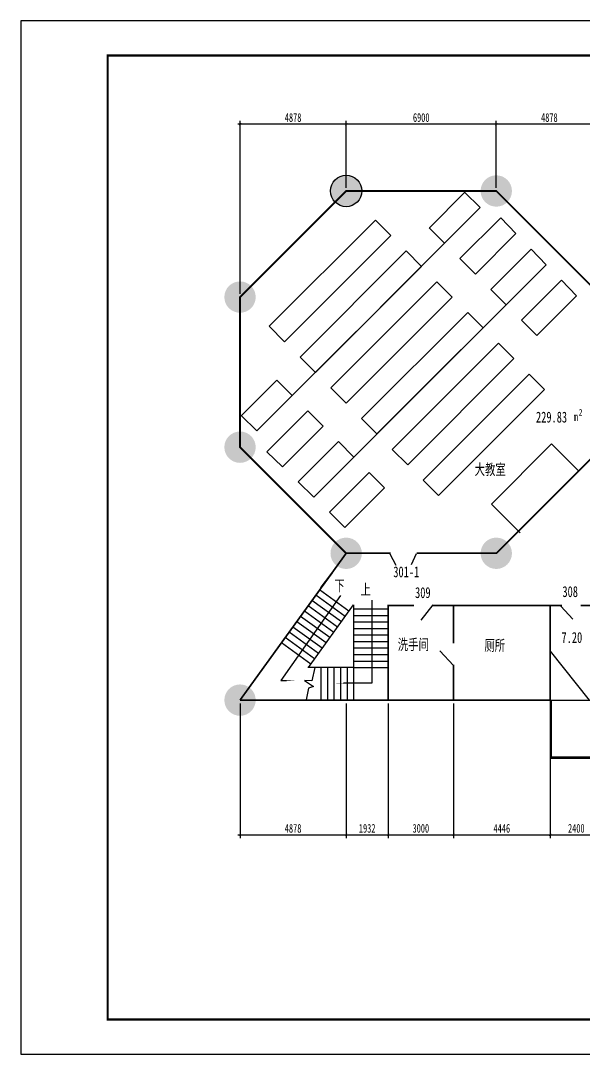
# Model space of a CAD drawing. Extents: x -14860 to 52340, y -41999 to 5521.
# Drawn here: x -14860 to 11000, y -41999 to 5521 of the extents above; entities that cross this region are included whole.
import ezdxf

# ---------------------------------------------------------------- set-up
doc = ezdxf.new("R2010")
doc.units = 0
doc.layers.get('0').update_dxf_attribs({"linetype": 'CONTINUOUS'})
doc.layers.get('DEFPOINTS').update_dxf_attribs({"linetype": 'CONTINUOUS'})
doc.layers.add('其他', color=4, linetype='CONTINUOUS')
doc.styles.add('1', font='SIMFANG.TTF', dxfattribs={"width": 0.7, "height": 400})
doc.dimstyles.get("Standard").update_dxf_attribs({"dimtxt": 0.18, "dimasz": 0.18, "dimexe": 0.18, "dimexo": 0.0625, "dimgap": 0.09, "dimtad": 0, "dimtih": 1, "dimtoh": 1, "dimdec": 4, "dimzin": 0, "dimdsep": 46, "dimtxsty": 'Standard', "dimcen": 0.09, "dimadec": 0, "dimazin": 0, "dimtfac": 1, "dimtdec": 4, "dimtofl": 0, "dimtmove": 0, "dimatfit": 3, "dimfxl": 0, "dimtolj": 1, "dimtzin": 0, "dimarcsym": 0})

# ---------------------------------------------------------------- blocks, each defined once
blk = doc.blocks.new('_ARCHTICK')
at = {"color": 0, "linetype": 'ByBlock', "const_width": 0.15}
blk.add_lwpolyline([(-0.5, -0.5), (0.5, 0.5)], dxfattribs=at)
blk = doc.blocks.new('*D1')
at = {"layer": 'DEFPOINTS', "color": 0}
for p in [(-4778, -25715), (100, -25715), (100, -31911)]:
    blk.add_point(p, dxfattribs=at)
at = {"layer": '其他', "color": 0, "lineweight": -2}
for p, q in [((-4778, -25865), (-4778, -32061)), ((100, -25865), (100, -32061)), ((-4878, -31911), (200, -31911))]:
    blk.add_line(p, q, dxfattribs=at)
at = {"layer": '其他', "color": 0, "lineweight": -2, "xscale": 100, "yscale": 100, "zscale": 100, "rotation": 180}
blk.add_blockref('_ARCHTICK', (-4778, -31911), dxfattribs=at)
at = {"layer": '其他', "color": 0, "lineweight": -2, "xscale": 100, "yscale": 100, "zscale": 100}
blk.add_blockref('_ARCHTICK', (100, -31911), dxfattribs=at)
at = {"layer": '其他', "color": 0, "insert": (-2339, -31611), "char_height": 400, "attachment_point": 5, "style": '1'}
blk.add_mtext('\\A1;4878', dxfattribs=at)
blk = doc.blocks.new('*D2')
at = {"layer": 'DEFPOINTS', "color": 0}
for p in [(100, -25715), (2032, -25715), (2032, -31911)]:
    blk.add_point(p, dxfattribs=at)
at = {"layer": '其他', "color": 0, "lineweight": -2}
for p, q in [((2032, -25865), (2032, -32061)), ((0, -31911), (2132, -31911))]:
    blk.add_line(p, q, dxfattribs=at)
at = {"layer": '其他', "color": 0, "lineweight": -2, "xscale": 100, "yscale": 100, "zscale": 100, "rotation": 180}
blk.add_blockref('_ARCHTICK', (100, -31911), dxfattribs=at)
at = {"layer": '其他', "color": 0, "lineweight": -2, "xscale": 100, "yscale": 100, "zscale": 100}
blk.add_blockref('_ARCHTICK', (2032, -31911), dxfattribs=at)
at = {"layer": '其他', "color": 0, "insert": (1066, -31611), "char_height": 400, "attachment_point": 5, "style": '1'}
blk.add_mtext('\\A1;1932', dxfattribs=at)
blk = doc.blocks.new('*D3')
at = {"layer": 'DEFPOINTS', "color": 0}
for p in [(2032, -25715), (5032, -25715), (5032, -31911)]:
    blk.add_point(p, dxfattribs=at)
at = {"layer": '其他', "color": 0, "lineweight": -2}
for p, q in [((5032, -25865), (5032, -32061)), ((1932, -31911), (5132, -31911))]:
    blk.add_line(p, q, dxfattribs=at)
at = {"layer": '其他', "color": 0, "lineweight": -2, "xscale": 100, "yscale": 100, "zscale": 100, "rotation": 180}
blk.add_blockref('_ARCHTICK', (2032, -31911), dxfattribs=at)
at = {"layer": '其他', "color": 0, "lineweight": -2, "xscale": 100, "yscale": 100, "zscale": 100}
blk.add_blockref('_ARCHTICK', (5032, -31911), dxfattribs=at)
at = {"layer": '其他', "color": 0, "insert": (3532, -31611), "char_height": 400, "attachment_point": 5, "style": '1'}
blk.add_mtext('\\A1;3000', dxfattribs=at)
blk = doc.blocks.new('*D4')
at = {"layer": 'DEFPOINTS', "color": 0}
for p in [(5032, -25715), (9478, -25715), (9478, -31911)]:
    blk.add_point(p, dxfattribs=at)
at = {"layer": '其他', "color": 0, "lineweight": -2}
for p, q in [((9478, -25865), (9478, -32061)), ((4932, -31911), (9578, -31911))]:
    blk.add_line(p, q, dxfattribs=at)
at = {"layer": '其他', "color": 0, "lineweight": -2, "xscale": 100, "yscale": 100, "zscale": 100, "rotation": 180}
blk.add_blockref('_ARCHTICK', (5032, -31911), dxfattribs=at)
at = {"layer": '其他', "color": 0, "lineweight": -2, "xscale": 100, "yscale": 100, "zscale": 100}
blk.add_blockref('_ARCHTICK', (9478, -31911), dxfattribs=at)
at = {"layer": '其他', "color": 0, "insert": (7255, -31611), "char_height": 400, "attachment_point": 5, "style": '1'}
blk.add_mtext('\\A1;4446', dxfattribs=at)
blk = doc.blocks.new('*D5')
at = {"layer": 'DEFPOINTS', "color": 0}
for p in [(9478, -25715), (11878, -26792), (11878, -31911)]:
    blk.add_point(p, dxfattribs=at)
at = {"layer": '其他', "color": 0, "lineweight": -2}
for p, q in [((11878, -26942), (11878, -32061)), ((9378, -31911), (11978, -31911))]:
    blk.add_line(p, q, dxfattribs=at)
at = {"layer": '其他', "color": 0, "lineweight": -2, "xscale": 100, "yscale": 100, "zscale": 100, "rotation": 180}
blk.add_blockref('_ARCHTICK', (9478, -31911), dxfattribs=at)
at = {"layer": '其他', "color": 0, "lineweight": -2, "xscale": 100, "yscale": 100, "zscale": 100}
blk.add_blockref('_ARCHTICK', (11878, -31911), dxfattribs=at)
at = {"layer": '其他', "color": 0, "insert": (10678, -31611), "char_height": 400, "attachment_point": 5, "style": '1'}
blk.add_mtext('\\A1;2400', dxfattribs=at)
blk = doc.blocks.new('*D22')
at = {"layer": 'DEFPOINTS', "color": 0}
for p in [(7000, 765), (7000, -2309), (11878, -2309)]:
    blk.add_point(p, dxfattribs=at)
at = {"layer": '其他', "color": 0, "lineweight": -2}
for p, q in [((11978, 765), (6900, 765)), ((7000, -2159), (7000, 915))]:
    blk.add_line(p, q, dxfattribs=at)
at = {"layer": '其他', "color": 0, "lineweight": -2, "xscale": 100, "yscale": 100, "zscale": 100, "rotation": 180}
blk.add_blockref('_ARCHTICK', (7000, 765), dxfattribs=at)
at = {"layer": '其他', "color": 0, "lineweight": -2, "xscale": 100, "yscale": 100, "zscale": 100}
blk.add_blockref('_ARCHTICK', (11878, 765), dxfattribs=at)
at = {"layer": '其他', "color": 0, "insert": (9439, 1065), "char_height": 400, "attachment_point": 5, "style": '1'}
blk.add_mtext('\\A1;4878', dxfattribs=at)
blk = doc.blocks.new('*D23')
at = {"layer": 'DEFPOINTS', "color": 0}
for p in [(100, 765), (100, -2309), (7000, -2309)]:
    blk.add_point(p, dxfattribs=at)
at = {"layer": '其他', "color": 0, "lineweight": -2}
for p, q in [((7100, 765), (0, 765)), ((100, -2159), (100, 915))]:
    blk.add_line(p, q, dxfattribs=at)
at = {"layer": '其他', "color": 0, "lineweight": -2, "xscale": 100, "yscale": 100, "zscale": 100, "rotation": 180}
blk.add_blockref('_ARCHTICK', (100, 765), dxfattribs=at)
at = {"layer": '其他', "color": 0, "lineweight": -2, "xscale": 100, "yscale": 100, "zscale": 100}
blk.add_blockref('_ARCHTICK', (7000, 765), dxfattribs=at)
at = {"layer": '其他', "color": 0, "insert": (3550, 1065), "char_height": 400, "attachment_point": 5, "style": '1'}
blk.add_mtext('\\A1;6900', dxfattribs=at)
blk = doc.blocks.new('*D24')
at = {"layer": 'DEFPOINTS', "color": 0}
for p in [(-4778, 765), (100, -2309), (-4778, -7187)]:
    blk.add_point(p, dxfattribs=at)
at = {"layer": '其他', "color": 0, "lineweight": -2}
for p, q in [((200, 765), (-4878, 765)), ((-4778, -7037), (-4778, 915))]:
    blk.add_line(p, q, dxfattribs=at)
at = {"layer": '其他', "color": 0, "lineweight": -2, "xscale": 100, "yscale": 100, "zscale": 100, "rotation": 180}
blk.add_blockref('_ARCHTICK', (-4778, 765), dxfattribs=at)
at = {"layer": '其他', "color": 0, "lineweight": -2, "xscale": 100, "yscale": 100, "zscale": 100}
blk.add_blockref('_ARCHTICK', (100, 765), dxfattribs=at)
at = {"layer": '其他', "color": 0, "insert": (-2339, 1065), "char_height": 400, "attachment_point": 5, "style": '1'}
blk.add_mtext('\\A1;4878', dxfattribs=at)

msp = doc.modelspace()

# ---------------------------------------------------------------- hatches: boundary and pattern name
at = {"layer": '其他'}
h = msp.add_hatch(color=0, dxfattribs=at)
edge = h.paths.add_edge_path()
edge.add_arc((100, -2308.5), 720.8, 0, 360)
h = msp.add_hatch(color=0, dxfattribs=at)
edge = h.paths.add_edge_path()
edge.add_arc((7000, -2308.5), 720.8, 0, 360)
h = msp.add_hatch(color=0, dxfattribs=at)
edge = h.paths.add_edge_path()
edge.add_arc((-4778, -7186.5), 720.8, 0, 360)
h = msp.add_hatch(color=0, dxfattribs=at)
edge = h.paths.add_edge_path()
edge.add_arc((-4778, -14086.5), 720.8, 0, 360)
h = msp.add_hatch(color=0, dxfattribs=at)
edge = h.paths.add_edge_path()
edge.add_arc((100, -18964.5), 720.8, 0, 360)
h = msp.add_hatch(color=0, dxfattribs=at)
edge = h.paths.add_edge_path()
edge.add_arc((7000, -18964.5), 720.8, 0, 360)
h = msp.add_hatch(color=0, dxfattribs=at)
edge = h.paths.add_edge_path()
edge.add_arc((-4778, -25714.5), 720.8, 0, 360)

# ---------------------------------------------------------------- linework, layer by layer
at = {"layer": '其他', "color": 0}
for p, q in [((52340, 5521.5), (-14860, 5521.5)), ((-14860, 5521.5), (-14860, -41998.5)), ((3926.5, -4004.6), (5554.6, -2366.9)), ((5545.5, -2366.9), (6255.7, -3074.6)), ((4624.5, -4711.7), (6255.7, -3074.6)), ((-3435.5, -8529), (1442.5, -3651)), ((1442.5, -3651), (2149.6, -4358.1)), ((5331.6, -5418.8), (7206.2, -3544.1)), ((7206.2, -3544.1), (7902.9, -4261.7)), ((3917.4, -4004.6), (4624.5, -4711.7)), ((6038.7, -6125.9), (7902.9, -4261.7)), ((-2728.4, -9236.1), (2149.6, -4358.1)), ((-2728.4, -9236.1), (2149.6, -4358.1)), ((-1314.2, -10650.3), (4624.5, -4711.7)), ((-2021.3, -9943.2), (2856.7, -5065.2)), ((2856.7, -5065.2), (3563.8, -5772.3)), ((6745.8, -6833), (8599.5, -4979.3)), ((8599.5, -4979.3), (9296.1, -5696.9)), ((1514.3, -13478.8), (9296.1, -5696.9)), ((5331.6, -5418.8), (6038.7, -6125.9)), ((3563.8, -5772.3), (-2374.8, -11711)), ((-1314.2, -10650.3), (3563.8, -5772.3)), ((-607.1, -11357.4), (4270.9, -6479.4)), ((4270.9, -6479.4), (4978, -7186.5)), ((8160, -8247.2), (9992.8, -6414.5)), ((9992.8, -6414.5), (10689.4, -7132.1)), ((6745.8, -6833), (7452.9, -7540.1)), ((100, -12064.5), (4978, -7186.5)), ((100, -12064.5), (4978, -7186.5)), ((8867.1, -8954.3), (10689.4, -7132.1)), ((807.1, -12771.7), (5685.1, -7893.7)), ((5685.1, -7893.7), (6392.3, -8600.8)), ((-3435.5, -8529), (-2728.4, -9236.1)), ((8160, -8247.2), (8867.1, -8954.3)), ((6392.3, -8600.8), (-1389.6, -16382.6)), ((2221.4, -14185.9), (7099.4, -9307.9)), ((7099.4, -9307.9), (7806.5, -10015)), ((-2021.3, -9943.2), (-1314.2, -10650.3)), ((2928.5, -14893), (7806.5, -10015)), ((3635.6, -15600.1), (8513.6, -10722.1)), ((8513.6, -10722.1), (9220.7, -11429.2)), ((-3081.9, -11013), (-4719.6, -12641.1)), ((-3081.9, -11003.9), (-2374.8, -11711)), ((-607.1, -11357.4), (100, -12064.5)), ((-2374.8, -11711), (-4011.9, -13342.2)), ((4342.7, -16307.2), (9220.7, -11429.2)), ((-4719.6, -12632), (-4011.9, -13342.2)), ((-1667.7, -12418.1), (-3542.4, -14292.7)), ((-1667.7, -12418.1), (-960.6, -13125.2)), ((807.1, -12771.7), (1514.3, -13478.8)), ((-960.6, -13125.2), (-2824.8, -14989.4)), ((-253.5, -13832.3), (-2107.2, -15686)), ((-253.5, -13832.3), (453.6, -14539.4)), ((2928.5, -14893), (2221.4, -14185.9)), ((6778.5, -16699.8), (9542.2, -13936.1)), ((10792.6, -15186.4), (9542.2, -13936.1)), ((-3542.4, -14292.7), (-2824.8, -14989.4)), ((1160.7, -15246.5), (-672, -17079.3)), ((1160.7, -15246.5), (1867.8, -15953.6)), ((3635.6, -15600.1), (4342.7, -16307.2)), ((-2107.2, -15686), (-1389.6, -16382.6)), ((1867.8, -15953.6), (45.5, -17775.9)), ((-672, -17079.3), (35.1, -17786.4)), ((8098.1, -18019.5), (6778.5, -16699.8)), ((2111.6, -18988.1), (2383.2, -19511.3)), ((3314.4, -18988.1), (3081.6, -19491.9)), ((-161.5, -20905.4), (-2900.8, -24817.2)), ((54.5, -21870.5), (-1295.2, -20895.2)), ((230.2, -21627.3), (-1119.4, -20652)), ((-297, -22356.8), (-1646.6, -21381.5)), ((-1635.9, -24209.5), (440.2, -21336.8)), ((-121.3, -22113.6), (-1470.9, -21138.3)), ((440.2, -21336.8), (440.2, -24209.5)), ((1274.2, -21116.3), (1274.2, -24936.3)), ((4076.5, -21339.3), (3536, -22041.2)), ((-472.7, -22599.9), (-1822.3, -21624.6)), ((440.2, -21518.1), (2032, -21518.1)), ((440.2, -21818.1), (2032, -21818.1)), ((9973.5, -21393.3), (10514, -21987.2)), ((-824.1, -23086.3), (-2173.7, -22110.9)), ((-648.4, -22843.1), (-1998, -21867.8)), ((440.2, -22118.1), (2032, -22118.1)), ((-1175.6, -23572.6), (-2525.2, -22597.2)), ((-999.8, -23329.4), (-2349.5, -22354.1)), ((440.2, -22418.1), (2032, -22418.1)), ((440.2, -22718.1), (2032, -22718.1)), ((-1527, -24058.9), (-2876.6, -23083.5)), ((-1351.3, -23815.7), (-2700.9, -22840.4)), ((440.2, -23018.1), (2032, -23018.1)), ((440.2, -23318.1), (2032, -23318.1)), ((440.2, -23618.1), (2032, -23618.1)), ((5032, -24118.2), (4406.2, -23444.9)), ((9478, -23458), (11276.3, -25723.1)), ((-1332.5, -24209.5), (-1659.6, -24209.5)), ((-1332.5, -24209.5), (-1479.3, -24834.4)), ((440.2, -24209.5), (-1332.5, -24209.5)), ((-1059.8, -24209.5), (-1059.8, -25714.5)), ((-759.8, -24209.5), (-759.8, -25714.5)), ((-459.8, -24209.5), (-459.8, -25714.5)), ((-159.8, -24209.5), (-159.8, -25714.5)), ((140.2, -24209.5), (140.2, -25714.5)), ((440.2, -23918.1), (2032, -23918.1)), ((440.2, -24209.5), (440.2, -25714.5)), ((440.2, -24218.1), (2032, -24218.1)), ((9478, -24364.5), (9478, -26792.3)), ((-2900.8, -24817.2), (-2644, -24817.2)), ((-1479.3, -24834.4), (-1810.8, -24808.9)), ((-1810.8, -24808.9), (-1402.8, -25089.1)), ((-1632.3, -25165.5), (-1734.3, -25700.3)), ((-1402.8, -25089.1), (-1632.3, -25165.5)), ((1274.2, -24936.3), (-26, -24936.3)), ((9478, -25714.5), (9478, -28379.3)), ((9478, -25714.5), (9478, -28329.3)), ((9478, -25714.5), (9528, -25714.5)), ((9478, -25714.5), (24478, -25714.5)), ((9528, -25714.5), (9528, -28329.3)), ((9478, -28329.3), (24478, -28329.3)), ((9478, -28379.3), (24478, -28379.3)), ((-14860, -41998.5), (52340, -41998.5))]:
    msp.add_line(p, q, dxfattribs=at)
for points, const_width in [([(-10860, 3921.5), (50740, 3921.5), (50740, -40398.5), (-10860, -40398.5), (-10860, 3921.5)], 96), ([(-550.2, -19864.4), (100, -18964.5), (-4778, -14086.5), (-4778, -7186.5), (100, -2308.5), (7000, -2308.5), (11878, -7186.5), (11878, -11489.3)], 80), ([(11878, -12271.9), (11878, -14086.5), (7000, -18964.5), (3333.8, -18964.5)], 80), ([(2150.4, -18964.5), (100, -18964.5)], 80), ([(-550.2, -19864.4), (-1068.5, -20551.6)], 80), ([(-4778, -25714.5), (-1049.3, -20555)], 80), ([(-4778, -25714.5), (2032, -25714.5), (2032, -21364.5), (3211.7, -21364.5)], 80), ([(4076.5, -21364.5), (5032, -21364.5), (5032, -23105.4)], 80), ([(10023.3, -21364.5), (9478, -21364.5), (5032, -21364.5)], 80), ([(9478, -21364.5), (9478, -24364.5)], 80), ([(11853, -24364.5), (11878, -24364.5), (11878, -21364.5), (10875.3, -21364.5)], 80), ([(5032, -24090.5), (5032, -25714.5), (9478, -25714.5), (9478, -24365.2)], 80), ([(2032, -25714.5), (5032, -25714.5)], 80)]:
    msp.add_lwpolyline(points, dxfattribs=dict(at, const_width=const_width))
msp.add_lwpolyline([(-550.2, -19864.4), (-1049.3, -20555)], dxfattribs=at)
msp.add_lwpolyline([(-550.2, -19864.4), (-1049.3, -20555)], dxfattribs=at)
for points in [[(-2644, -24817.2, 35, 0, 0), (-2151.8, -24817.2, 0, 0, 0)], [(-26, -24936.3, 30, 0, 0), (-383, -24936.3, 0, 0, 0)]]:
    msp.add_lwpolyline(points, format="xyseb", dxfattribs=at)
msp.add_circle((100, -2308.5), 720.8, dxfattribs=at)

# ---------------------------------------------------------------- texts
at = {"layer": '其他', "color": 0, "attachment_point": 1, "style": '1'}
for s, insert, char_height, width in [('2', (10789.7, -12333.2), 300, 4739.588), ('229.83', (8825.3, -12452.7), 500, 2442.131), ('m', (10555.9, -12488.9), 400, 2549.887), ('大教室', (6006.3, -14860.6), 500, 7026.68), ('下', (-444.6, -20197.9), 500, 3321.979), ('上', (764.3, -20377.7), 500, 2651.577), ('7.20', (9996.8, -22585.3), 500, 2442.131), ('洗手间', (2472.3, -22904.7), 500, 3408.055), ('厕所', (6452.3, -22946.4), 500, 2955.236)]:
    msp.add_mtext(s, dxfattribs=dict(at, insert=insert, char_height=char_height, width=width))
at = {"layer": '其他', "char_height": 500, "attachment_point": 1, "style": '1'}
for s, insert, width in [('301-1', (2266.5, -19567.2), 1091.001), ('309', (3266.6, -20520.8), 818.251), ('308', (10039.9, -20475.4), 818.251)]:
    msp.add_mtext(s, dxfattribs=dict(at, insert=insert, width=width))

# ---------------------------------------------------------------- dimensions: what is measured, and where the dimension line sits
at = {"layer": '其他', "color": 0}
for base, p1, p2, override, picture, middle in [((-4778, 764.9), (100, -2308.5), (-4778, -7186.5), {"dimtxt": 400, "dimasz": 100, "dimexe": 150, "dimexo": 150, "dimgap": 100, "dimtad": 1, "dimtih": 0, "dimtoh": 0, "dimdec": 0, "dimzin": 8, "dimlunit": 5, "dimtxsty": '1', "dimblk1": 'ARCHTICK', "dimblk2": 'ARCHTICK', "dimsah": 1, "dimcen": 2.5, "dimdle": 100, "dimse1": 1, "dimtdec": 0, "dimtofl": 1, "dimtmove": 1, "dimfrac": 2}, '*D24', (-2339, 1064.9)), ((100, 764.9), (7000, -2308.5), (100, -2308.5), {"dimtxt": 400, "dimasz": 100, "dimexe": 150, "dimexo": 150, "dimgap": 100, "dimtad": 1, "dimtih": 0, "dimtoh": 0, "dimdec": 0, "dimzin": 8, "dimlunit": 5, "dimtxsty": '1', "dimblk1": 'ARCHTICK', "dimblk2": 'ARCHTICK', "dimsah": 1, "dimcen": 2.5, "dimdle": 100, "dimse1": 1, "dimtdec": 0, "dimtofl": 1, "dimtmove": 1, "dimfrac": 2}, '*D23', (3550, 1064.9)), ((7000, 764.9), (11878, -2308.5), (7000, -2308.5), {"dimtxt": 400, "dimasz": 100, "dimexe": 150, "dimexo": 150, "dimgap": 100, "dimtad": 1, "dimtih": 0, "dimtoh": 0, "dimdec": 0, "dimzin": 8, "dimlunit": 5, "dimtxsty": '1', "dimblk1": 'ARCHTICK', "dimblk2": 'ARCHTICK', "dimsah": 1, "dimcen": 2.5, "dimdle": 100, "dimse1": 1, "dimtdec": 0, "dimtofl": 1, "dimtmove": 1, "dimfrac": 2}, '*D22', (9439, 1064.9)), ((100, -31911), (-4778, -25714.5), (100, -25714.5), {"dimtxt": 400, "dimasz": 100, "dimexe": 150, "dimexo": 150, "dimgap": 100, "dimtad": 1, "dimtih": 0, "dimtoh": 0, "dimdec": 0, "dimzin": 8, "dimlunit": 5, "dimtxsty": '1', "dimblk1": 'ARCHTICK', "dimblk2": 'ARCHTICK', "dimsah": 1, "dimcen": 2.5, "dimdle": 100, "dimtdec": 0, "dimtofl": 1, "dimfrac": 2}, '*D1', (-2339, -31611)), ((2032, -31911), (100, -25714.5), (2032, -25714.5), {"dimtxt": 400, "dimasz": 100, "dimexe": 150, "dimexo": 150, "dimgap": 100, "dimtad": 1, "dimtih": 0, "dimtoh": 0, "dimdec": 0, "dimzin": 8, "dimlunit": 5, "dimtxsty": '1', "dimblk1": 'ARCHTICK', "dimblk2": 'ARCHTICK', "dimsah": 1, "dimcen": 2.5, "dimdle": 100, "dimse1": 1, "dimtdec": 0, "dimtofl": 1, "dimtmove": 1, "dimfrac": 2}, '*D2', (1066, -31611)), ((5032, -31911), (2032, -25714.5), (5032, -25714.5), {"dimtxt": 400, "dimasz": 100, "dimexe": 150, "dimexo": 150, "dimgap": 100, "dimtad": 1, "dimtih": 0, "dimtoh": 0, "dimdec": 0, "dimzin": 8, "dimlunit": 5, "dimtxsty": '1', "dimblk1": 'ARCHTICK', "dimblk2": 'ARCHTICK', "dimsah": 1, "dimcen": 2.5, "dimdle": 100, "dimse1": 1, "dimtdec": 0, "dimtofl": 1, "dimtmove": 1, "dimfrac": 2}, '*D3', (3532, -31611)), ((9478, -31911), (5032, -25714.5), (9478, -25714.5), {"dimtxt": 400, "dimasz": 100, "dimexe": 150, "dimexo": 150, "dimgap": 100, "dimtad": 1, "dimtih": 0, "dimtoh": 0, "dimdec": 0, "dimzin": 8, "dimlunit": 5, "dimtxsty": '1', "dimblk1": 'ARCHTICK', "dimblk2": 'ARCHTICK', "dimsah": 1, "dimcen": 2.5, "dimdle": 100, "dimse1": 1, "dimtdec": 0, "dimtofl": 1, "dimtmove": 1, "dimfrac": 2}, '*D4', (7255, -31611)), ((11878, -31911), (9478, -25714.5), (11878, -26792.3), {"dimtxt": 400, "dimasz": 100, "dimexe": 150, "dimexo": 150, "dimgap": 100, "dimtad": 1, "dimtih": 0, "dimtoh": 0, "dimdec": 0, "dimzin": 8, "dimlunit": 5, "dimtxsty": '1', "dimblk1": 'ARCHTICK', "dimblk2": 'ARCHTICK', "dimsah": 1, "dimcen": 2.5, "dimdle": 100, "dimse1": 1, "dimtdec": 0, "dimtofl": 1, "dimtmove": 1, "dimfrac": 2}, '*D5', (10678, -31611))]:
    dim = msp.add_linear_dim(base=base, p1=p1, p2=p2, dimstyle='Standard', override=override, dxfattribs=at)
    dim.commit()
    dim.dimension.update_dxf_attribs({"geometry": picture, "text_midpoint": middle})

doc.saveas('drawing.dxf')
